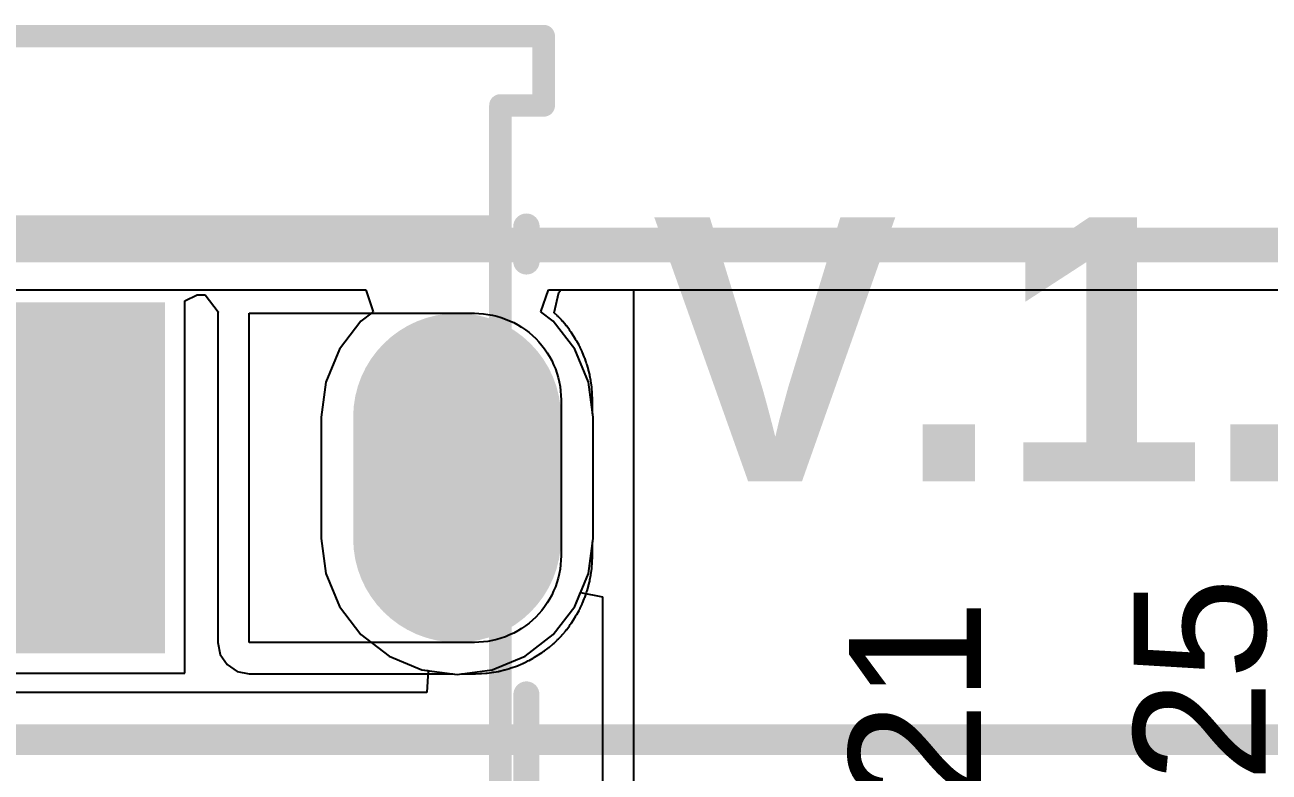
# Model space of a CAD drawing. Header units: inches. Extents: x -3 to 128, y -12 to 41.
# Drawn here: x 67.28 to 74.46, y 36.76 to 41.07 of the extents above; entities that cross this region are included whole.
import ezdxf

# ---------------------------------------------------------------- set-up
doc = ezdxf.new("R2010")
doc.units = ezdxf.units.IN
for name, color, linetype in [('Board Cutout', 216, 'Continuous'), ('Bottom Layer', 5, 'Continuous'), ('Layer 1', 16, 'Continuous'), ('Layer 2', 76, 'Continuous'), ('Mechanical 13', 56, 'Continuous'), ('Multi-Layer', 9, 'Continuous'), ('Pad Holes', 156, 'Continuous'), ('Top Layer', 1, 'Continuous'), ('Top Overlay', 2, 'Continuous'), ('Top Paste', 8, 'Continuous'), ('Top Solder', 216, 'Continuous')]:
    doc.layers.add(name, color=color, linetype=linetype)
doc.styles.add('Arial', font='', dxfattribs={"height": 0.2})
doc.styles.add('Arial_Bold', font='', dxfattribs={"height": 0.2})
doc.styles.get('Arial').set_extended_font_data('Arial')
doc.styles.get('Arial_Bold').set_extended_font_data('Arial', bold=True)

msp = doc.modelspace()

# ---------------------------------------------------------------- hatches: boundary and pattern name
at = {"layer": 'Bottom Layer'}
h = msp.add_hatch(color=5, dxfattribs=at)
edge = h.paths.add_edge_path()
edge.add_arc((69.772, 38.805), 0.6, 0, 180)
edge.add_line((69.172, 38.805), (69.172, 38.105))
edge.add_arc((69.772, 38.105), 0.6, 180, 360)
edge.add_line((70.372, 38.105), (70.372, 38.805))
at = {"layer": 'Layer 1'}
h = msp.add_hatch(color=16, dxfattribs=at)
edge = h.paths.add_edge_path()
edge.add_arc((69.772, 38.805), 0.6, 0, 180)
edge.add_line((69.172, 38.805), (69.172, 38.105))
edge.add_arc((69.772, 38.105), 0.6, 180, 360)
edge.add_line((70.372, 38.105), (70.372, 38.805))
at = {"layer": 'Layer 2'}
h = msp.add_hatch(color=76, dxfattribs=at)
edge = h.paths.add_edge_path()
edge.add_arc((69.772, 38.805), 0.6, 0, 180)
edge.add_line((69.172, 38.805), (69.172, 38.105))
edge.add_arc((69.772, 38.105), 0.6, 180, 360)
edge.add_line((70.372, 38.105), (70.372, 38.805))
at = {"layer": 'Multi-Layer'}
h = msp.add_hatch(color=9, dxfattribs=at)
edge = h.paths.add_edge_path()
edge.add_arc((69.772, 38.805), 0.6, 0, 180)
edge.add_line((69.172, 38.805), (69.172, 38.105))
edge.add_arc((69.772, 38.105), 0.6, 180, 360)
edge.add_line((70.372, 38.105), (70.372, 38.805))
at = {"layer": 'Pad Holes'}
h = msp.add_hatch(color=7, dxfattribs=at)
edge = h.paths.add_edge_path()
edge.add_arc((69.772, 38.805), 0.3, 0, 180)
edge.add_line((69.472, 38.805), (69.472, 38.105))
edge.add_arc((69.772, 38.105), 0.3, 180, 360)
edge.add_line((70.072, 38.105), (70.072, 38.805))
at = {"layer": 'Top Layer'}
msp.add_hatch(color=1, dxfattribs=at).paths.add_polyline_path([(68.022, 37.505), (66.522, 37.505), (66.522, 39.405), (68.022, 39.405)])
h = msp.add_hatch(color=1, dxfattribs=at)
edge = h.paths.add_edge_path()
edge.add_arc((69.772, 38.805), 0.6, 0, 180)
edge.add_line((69.172, 38.805), (69.172, 38.105))
edge.add_arc((69.772, 38.105), 0.6, 180, 360)
edge.add_line((70.372, 38.105), (70.372, 38.805))
at = {"layer": 'Top Paste'}
msp.add_hatch(color=8, dxfattribs=at).paths.add_polyline_path([(68.022, 37.505), (66.522, 37.505), (66.522, 39.405), (68.022, 39.405)])
at = {"layer": 'Top Solder'}
msp.add_hatch(color=216, dxfattribs=at).paths.add_polyline_path([(68.0855, 37.4415), (66.4585, 37.4415), (66.4585, 39.4685), (68.0855, 39.4685)])

# ---------------------------------------------------------------- linework, layer by layer
at = {"layer": 'Board Cutout'}
msp.add_lwpolyline([(62.0928, 39.8, 0.2, 0.2, 0), (79.4926, 39.8, 0.2, 0.2, 0)], format="xyseb", dxfattribs=at)
at = {"layer": 'Bottom Layer'}
for p, q in [((63.2991, 39.5411), (69.2449, 39.5411)), ((69.2449, 39.5411), (69.288, 39.4141)), ((69.2172, 39.3598), (69.0926, 39.1973)), ((69.288, 39.4141), (69.2172, 39.3598)), ((69.0926, 39.1973), (69.0142, 39.0081)), ((69.0142, 39.0081), (68.9875, 38.805)), ((68.9875, 38.805), (68.9875, 38.105)), ((68.9875, 38.105), (69.0142, 37.902)), ((69.0142, 37.902), (69.0926, 37.7128)), ((69.0926, 37.7128), (69.2172, 37.5503)), ((69.2172, 37.5503), (69.3797, 37.4256)), ((69.3797, 37.4256), (69.5689, 37.3473)), ((69.5689, 37.3473), (69.6054, 37.3425)), ((69.6054, 37.3425), (69.5971, 37.2155)), ((69.5971, 37.2155), (66.4563, 37.2155))]:
    msp.add_line(p, q, dxfattribs=at)
msp.add_lwpolyline([(66.4563, 36.9435, 0.1778, 0.1778, 0), (77.379, 36.9435, 0.1778, 0.1778, 0)], format="xyseb", dxfattribs=at)
at = {"layer": 'Layer 1'}
for p, q in [((63.2991, 39.5411), (69.2449, 39.5411)), ((69.2449, 39.5411), (69.288, 39.4141)), ((70.256, 39.4141), (70.2991, 39.5411)), ((70.2991, 39.5411), (79.3853, 39.5411)), ((69.2172, 39.3598), (69.0926, 39.1973)), ((69.288, 39.4141), (69.2172, 39.3598)), ((70.3267, 39.3598), (70.256, 39.4141)), ((70.4514, 39.1973), (70.3267, 39.3598)), ((69.0926, 39.1973), (69.0142, 39.0081)), ((70.5298, 39.0081), (70.4514, 39.1973)), ((69.0142, 39.0081), (68.9875, 38.805)), ((70.5565, 38.805), (70.5298, 39.0081)), ((68.9875, 38.805), (68.9875, 38.105)), ((70.5565, 38.105), (70.5565, 38.805)), ((68.9875, 38.105), (69.0142, 37.902)), ((70.5298, 37.902), (70.5565, 38.105)), ((69.0142, 37.902), (69.0926, 37.7128)), ((70.4514, 37.7128), (70.5298, 37.902)), ((69.0926, 37.7128), (69.2172, 37.5503)), ((70.3267, 37.5503), (70.4514, 37.7128)), ((69.2172, 37.5503), (69.3797, 37.4256)), ((70.1642, 37.4256), (70.3267, 37.5503)), ((69.3797, 37.4256), (69.5689, 37.3473)), ((69.975, 37.3473), (70.1642, 37.4256)), ((69.5689, 37.3473), (69.772, 37.3205)), ((69.772, 37.3205), (69.975, 37.3473))]:
    msp.add_line(p, q, dxfattribs=at)
at = {"layer": 'Layer 2'}
for p, q in [((63.2991, 39.5411), (69.2449, 39.5411)), ((69.2449, 39.5411), (69.288, 39.4141)), ((70.7927, 31.4373), (70.7927, 39.5411)), ((70.7927, 39.5411), (79.3853, 39.5411)), ((69.2172, 39.3598), (69.0926, 39.1973)), ((69.288, 39.4141), (69.2172, 39.3598)), ((69.0926, 39.1973), (69.0142, 39.0081)), ((69.0142, 39.0081), (68.9875, 38.805)), ((68.9875, 38.805), (68.9875, 38.105)), ((68.9875, 38.105), (69.0142, 37.902)), ((69.0142, 37.902), (69.0926, 37.7128)), ((70.4514, 37.7128), (70.4844, 37.7925)), ((70.4844, 37.7925), (70.6114, 37.7673)), ((69.0926, 37.7128), (69.2172, 37.5503)), ((70.3267, 37.5503), (70.4514, 37.7128)), ((70.6114, 37.7673), (70.6114, 31.4373)), ((69.2172, 37.5503), (69.3797, 37.4256)), ((70.1642, 37.4256), (70.3267, 37.5503)), ((69.3797, 37.4256), (69.5689, 37.3473)), ((69.975, 37.3473), (70.1642, 37.4256)), ((69.5689, 37.3473), (69.772, 37.3205)), ((69.772, 37.3205), (69.975, 37.3473))]:
    msp.add_line(p, q, dxfattribs=at)
at = {"layer": 'Mechanical 13'}
for points in [[(62.272, 41.005, 0.13, 0.13, 0), (70.272, 41.005, 0.13, 0.13, 0)], [(70.272, 40.605, 0.13, 0.13, 0), (70.272, 41.005, 0.13, 0.13, 0)], [(70.022, 39.905, 0.13, 0.13, 0), (70.022, 40.605, 0.13, 0.13, 0)], [(70.022, 40.605, 0.13, 0.13, 0), (70.272, 40.605, 0.13, 0.13, 0)], [(55.272, 39.905, 0.13, 0.13, 0), (70.022, 39.905, 0.13, 0.13, 0)], [(70.022, 35.605, 0.13, 0.13, 0), (70.022, 39.905, 0.13, 0.13, 0)]]:
    msp.add_lwpolyline(points, format="xyseb", dxfattribs=at)
for points in [[(70.2395, 41.005, 0.065, 0.065, 1), (70.3045, 41.005, 0.065, 0.065, 1)], [(70.2395, 41.005, 0.065, 0.065, 1), (70.3045, 41.005, 0.065, 0.065, 1)], [(69.9895, 40.605, 0.065, 0.065, 1), (70.0545, 40.605, 0.065, 0.065, 1)], [(69.9895, 40.605, 0.065, 0.065, 1), (70.0545, 40.605, 0.065, 0.065, 1)], [(70.2395, 40.605, 0.065, 0.065, 1), (70.3045, 40.605, 0.065, 0.065, 1)], [(70.2395, 40.605, 0.065, 0.065, 1), (70.3045, 40.605, 0.065, 0.065, 1)], [(69.9895, 39.905, 0.065, 0.065, 1), (70.0545, 39.905, 0.065, 0.065, 1)], [(69.9895, 39.905, 0.065, 0.065, 1), (70.0545, 39.905, 0.065, 0.065, 1)], [(69.9895, 39.905, 0.065, 0.065, 1), (70.0545, 39.905, 0.065, 0.065, 1)]]:
    msp.add_lwpolyline(points, format="xyseb", close=True, dxfattribs=at)
at = {"layer": 'Top Layer'}
for p, q in [((68.1998, 39.4769), (68.2724, 39.5107)), ((68.2724, 39.5107), (68.3171, 39.5124)), ((68.3171, 39.5124), (68.3924, 39.4138)), ((70.3317, 39.4086), (70.3597, 39.5248)), ((70.3597, 39.5248), (70.3714, 39.5411)), ((70.3714, 39.5411), (79.3853, 39.5411)), ((68.1998, 37.3272), (68.1998, 39.4769)), ((68.3924, 39.4138), (68.3907, 39.405)), ((68.3907, 39.405), (68.3907, 37.505)), ((68.572, 37.505), (68.572, 39.405)), ((68.572, 39.405), (69.872, 39.405)), ((69.872, 39.405), (69.898, 39.404)), ((69.898, 39.404), (69.924, 39.402)), ((69.924, 39.402), (69.95, 39.399)), ((69.95, 39.399), (69.976, 39.394)), ((69.976, 39.394), (70.001, 39.388)), ((70.001, 39.388), (70.027, 39.381)), ((70.027, 39.381), (70.051, 39.372)), ((70.051, 39.372), (70.075, 39.362)), ((70.075, 39.362), (70.099, 39.351)), ((70.3507, 39.3906), (70.3317, 39.4086)), ((70.3535, 39.3866), (70.3507, 39.3906)), ((70.3576, 39.3837), (70.3535, 39.3866)), ((70.3756, 39.3647), (70.3576, 39.3837)), ((70.3782, 39.3605), (70.3756, 39.3647)), ((70.3821, 39.3574), (70.3782, 39.3605)), ((70.099, 39.351), (70.122, 39.338)), ((70.122, 39.338), (70.144, 39.324)), ((70.144, 39.324), (70.166, 39.31)), ((70.166, 39.31), (70.187, 39.294)), ((70.187, 39.294), (70.207, 39.277)), ((70.3991, 39.3374), (70.3821, 39.3574)), ((70.4015, 39.3332), (70.3991, 39.3374)), ((70.4052, 39.3299), (70.4015, 39.3332)), ((70.4212, 39.3089), (70.4052, 39.3299)), ((70.4246, 39.302), (70.4212, 39.3089)), ((70.4299, 39.2964), (70.4246, 39.302)), ((70.4579, 39.2524), (70.4299, 39.2964)), ((70.207, 39.277), (70.226, 39.259)), ((70.226, 39.259), (70.244, 39.24)), ((70.244, 39.24), (70.261, 39.22)), ((70.261, 39.22), (70.277, 39.199)), ((70.4597, 39.2479), (70.4579, 39.2524)), ((70.4628, 39.2442), (70.4597, 39.2479)), ((70.4758, 39.2212), (70.4628, 39.2442)), ((70.4782, 39.2139), (70.4758, 39.2212)), ((70.277, 39.199), (70.291, 39.177)), ((70.291, 39.177), (70.305, 39.155)), ((70.305, 39.155), (70.318, 39.132)), ((70.4828, 39.2076), (70.4782, 39.2139)), ((70.4938, 39.1836), (70.4828, 39.2076)), ((70.4945, 39.1804), (70.4938, 39.1836)), ((70.4963, 39.1778), (70.4945, 39.1804)), ((70.5063, 39.1538), (70.4963, 39.1778)), ((70.507, 39.1505), (70.5063, 39.1538)), ((70.5087, 39.1477), (70.507, 39.1505)), ((70.5177, 39.1237), (70.5087, 39.1477)), ((70.318, 39.132), (70.329, 39.108)), ((70.329, 39.108), (70.339, 39.084)), ((70.339, 39.084), (70.348, 39.06)), ((70.5191, 39.115), (70.5177, 39.1237)), ((70.523, 39.1072), (70.5191, 39.115)), ((70.53, 39.0812), (70.523, 39.1072)), ((70.5302, 39.0787), (70.53, 39.0812)), ((70.5313, 39.0764), (70.5302, 39.0787)), ((70.5373, 39.0514), (70.5313, 39.0764)), ((70.348, 39.06), (70.355, 39.034)), ((70.355, 39.034), (70.361, 39.009)), ((70.361, 39.009), (70.366, 38.983)), ((70.5374, 39.0472), (70.5373, 39.0514)), ((70.539, 39.0433), (70.5374, 39.0472)), ((70.544, 39.0173), (70.539, 39.0433)), ((70.544, 39.0104), (70.544, 39.0173)), ((70.5461, 39.0038), (70.544, 39.0104)), ((70.5491, 38.9778), (70.5461, 39.0038)), ((70.366, 38.983), (70.369, 38.957)), ((70.369, 38.957), (70.371, 38.931)), ((70.371, 38.931), (70.372, 38.905)), ((70.5488, 38.9743), (70.5491, 38.9778)), ((70.5497, 38.971), (70.5488, 38.9743)), ((70.5517, 38.945), (70.5497, 38.971)), ((70.5513, 38.9414), (70.5517, 38.945)), ((70.5521, 38.938), (70.5513, 38.9414)), ((70.5531, 38.912), (70.5521, 38.938)), ((70.372, 38.905), (70.372, 38.005)), ((70.5526, 38.9085), (70.5531, 38.912)), ((70.5533, 38.905), (70.5526, 38.9085)), ((70.5533, 38.8296), (70.5533, 38.905)), ((70.5565, 38.805), (70.5533, 38.8296)), ((70.5565, 38.105), (70.5565, 38.805)), ((70.5533, 38.0805), (70.5565, 38.105)), ((70.5533, 38.005), (70.5533, 38.0805)), ((70.372, 38.005), (70.371, 37.979)), ((70.5521, 37.9721), (70.5531, 37.9981)), ((70.5526, 38.0016), (70.5533, 38.005)), ((70.5531, 37.9981), (70.5526, 38.0016)), ((70.366, 37.927), (70.361, 37.901)), ((70.369, 37.953), (70.366, 37.927)), ((70.371, 37.979), (70.369, 37.953)), ((70.5461, 37.9063), (70.5491, 37.9323)), ((70.5488, 37.9358), (70.5497, 37.9391)), ((70.5491, 37.9323), (70.5488, 37.9358)), ((70.5497, 37.9391), (70.5517, 37.9651)), ((70.5513, 37.9686), (70.5521, 37.9721)), ((70.5517, 37.9651), (70.5513, 37.9686)), ((70.348, 37.85), (70.339, 37.826)), ((70.355, 37.876), (70.348, 37.85)), ((70.361, 37.901), (70.355, 37.876)), ((70.5313, 37.8337), (70.5373, 37.8587)), ((70.5373, 37.8587), (70.5374, 37.8629)), ((70.5374, 37.8629), (70.539, 37.8668)), ((70.539, 37.8668), (70.544, 37.8928)), ((70.544, 37.8997), (70.5461, 37.9063)), ((70.544, 37.8928), (70.544, 37.8997)), ((70.329, 37.802), (70.318, 37.778)), ((70.339, 37.826), (70.329, 37.802)), ((70.5087, 37.7624), (70.5177, 37.7864)), ((70.5177, 37.7864), (70.5191, 37.7951)), ((70.5191, 37.7951), (70.523, 37.8029)), ((70.523, 37.8029), (70.53, 37.8289)), ((70.53, 37.8289), (70.5302, 37.8314)), ((70.5302, 37.8314), (70.5313, 37.8337)), ((70.277, 37.711), (70.261, 37.69)), ((70.291, 37.733), (70.277, 37.711)), ((70.305, 37.755), (70.291, 37.733)), ((70.318, 37.778), (70.305, 37.755)), ((70.4828, 37.7025), (70.4938, 37.7265)), ((70.4938, 37.7265), (70.4945, 37.7296)), ((70.4945, 37.7296), (70.4963, 37.7323)), ((70.4963, 37.7323), (70.5063, 37.7563)), ((70.5063, 37.7563), (70.507, 37.7596)), ((70.507, 37.7596), (70.5087, 37.7624)), ((70.226, 37.651), (70.207, 37.633)), ((70.244, 37.67), (70.226, 37.651)), ((70.261, 37.69), (70.244, 37.67)), ((70.4299, 37.6137), (70.4439, 37.6357)), ((70.4439, 37.6357), (70.4579, 37.6577)), ((70.4579, 37.6577), (70.4597, 37.6622)), ((70.4597, 37.6622), (70.4628, 37.6658)), ((70.4628, 37.6658), (70.4758, 37.6888)), ((70.4758, 37.6888), (70.4782, 37.6962)), ((70.4782, 37.6962), (70.4828, 37.7025)), ((70.122, 37.572), (70.099, 37.559)), ((70.144, 37.586), (70.122, 37.572)), ((70.166, 37.6), (70.144, 37.586)), ((70.187, 37.616), (70.166, 37.6)), ((70.207, 37.633), (70.187, 37.616)), ((70.3821, 37.5526), (70.3991, 37.5726)), ((70.3991, 37.5726), (70.4015, 37.5769)), ((70.4015, 37.5769), (70.4052, 37.5802)), ((70.4052, 37.5802), (70.4212, 37.6012)), ((70.4212, 37.6012), (70.4246, 37.6081)), ((70.4246, 37.6081), (70.4299, 37.6137)), ((68.3907, 37.505), (68.4045, 37.4357)), ((69.872, 37.505), (68.572, 37.505)), ((69.898, 37.506), (69.872, 37.505)), ((69.924, 37.508), (69.898, 37.506)), ((69.95, 37.511), (69.924, 37.508)), ((69.976, 37.516), (69.95, 37.511)), ((70.001, 37.522), (69.976, 37.516)), ((70.027, 37.529), (70.001, 37.522)), ((70.051, 37.538), (70.027, 37.529)), ((70.075, 37.548), (70.051, 37.538)), ((70.099, 37.559), (70.075, 37.548)), ((70.3044, 37.4779), (70.3244, 37.4949)), ((70.3244, 37.4949), (70.3275, 37.4988)), ((70.3275, 37.4988), (70.3317, 37.5014)), ((70.3317, 37.5014), (70.3507, 37.5194)), ((70.3507, 37.5194), (70.3535, 37.5235)), ((70.3535, 37.5235), (70.3576, 37.5264)), ((70.3576, 37.5264), (70.3756, 37.5454)), ((70.3756, 37.5454), (70.3782, 37.5496)), ((70.3782, 37.5496), (70.3821, 37.5526)), ((68.4045, 37.4357), (68.4438, 37.3769)), ((70.2148, 37.4174), (70.2193, 37.4191)), ((70.2193, 37.4191), (70.2633, 37.4471)), ((70.2633, 37.4471), (70.2689, 37.4524)), ((70.2689, 37.4524), (70.2758, 37.4558)), ((70.2758, 37.4558), (70.2968, 37.4718)), ((70.2968, 37.4718), (70.3001, 37.4755)), ((70.3001, 37.4755), (70.3044, 37.4779)), ((68.4438, 37.3769), (68.5026, 37.3376)), ((70.0481, 37.347), (70.0741, 37.354)), ((70.0741, 37.354), (70.082, 37.3579)), ((70.082, 37.3579), (70.0906, 37.3593)), ((70.0906, 37.3593), (70.1146, 37.3683)), ((70.1146, 37.3683), (70.1174, 37.3701)), ((70.1174, 37.3701), (70.1207, 37.3707)), ((70.1207, 37.3707), (70.1447, 37.3807)), ((70.1447, 37.3807), (70.1474, 37.3825)), ((70.1474, 37.3825), (70.1505, 37.3832)), ((70.1505, 37.3832), (70.1745, 37.3942)), ((70.1745, 37.3942), (70.1808, 37.3988)), ((70.1808, 37.3988), (70.1882, 37.4012)), ((70.1882, 37.4012), (70.2112, 37.4142)), ((70.2112, 37.4142), (70.2148, 37.4174)), ((66.3442, 37.3272), (68.1998, 37.3272)), ((68.5026, 37.3376), (68.572, 37.3238)), ((68.572, 37.3238), (69.7475, 37.3238)), ((69.7475, 37.3238), (69.772, 37.3205)), ((69.772, 37.3205), (69.7965, 37.3238)), ((69.7965, 37.3238), (69.872, 37.3238)), ((69.872, 37.3238), (69.8755, 37.3245)), ((69.8755, 37.3245), (69.879, 37.3239)), ((69.879, 37.3239), (69.905, 37.3249)), ((69.905, 37.3249), (69.9084, 37.3257)), ((69.9084, 37.3257), (69.9119, 37.3253)), ((69.9119, 37.3253), (69.9379, 37.3273)), ((69.9379, 37.3273), (69.9413, 37.3282)), ((69.9413, 37.3282), (69.9448, 37.328)), ((69.9448, 37.328), (69.9708, 37.331)), ((69.9708, 37.331), (69.9773, 37.3331)), ((69.9773, 37.3331), (69.9842, 37.333)), ((69.9842, 37.333), (70.0102, 37.338)), ((70.0102, 37.338), (70.0141, 37.3396)), ((70.0141, 37.3396), (70.0183, 37.3398)), ((70.0183, 37.3398), (70.0433, 37.3458)), ((70.0433, 37.3458), (70.0456, 37.3468)), ((70.0456, 37.3468), (70.0481, 37.347))]:
    msp.add_line(p, q, dxfattribs=at)
at = {"layer": 'Top Overlay'}
for points in [[(70.172, 39.705, 0.1524, 0.1524, 0), (70.172, 39.905, 0.1524, 0.1524, 0)], [(70.172, 35.455, 0.15, 0.15, 0), (70.172, 37.205, 0.15, 0.15, 0)]]:
    msp.add_lwpolyline(points, format="xyseb", dxfattribs=at)
for points in [[(70.1339, 39.905, 0.0762, 0.0762, 1), (70.2101, 39.905, 0.0762, 0.0762, 1)], [(70.1339, 39.705, 0.0762, 0.0762, 1), (70.2101, 39.705, 0.0762, 0.0762, 1)], [(70.1345, 37.205, 0.075, 0.075, 1), (70.2095, 37.205, 0.075, 0.075, 1)]]:
    msp.add_lwpolyline(points, format="xyseb", close=True, dxfattribs=at)

# ---------------------------------------------------------------- texts
for s, height, rotation, style, p in [('V.1.2.0', 1.524, 360, 'Arial_Bold', (70.8958, 38.4346)), ('R25', 0.762, 90, 'Arial', (74.4392, 35.9279)), ('R21', 0.762, 90, 'Arial', (72.7956, 35.8008))]:
    msp.add_text(s, height=height, rotation=rotation, dxfattribs=dict(at, style=style)).set_placement(p)

doc.saveas('drawing.dxf')
